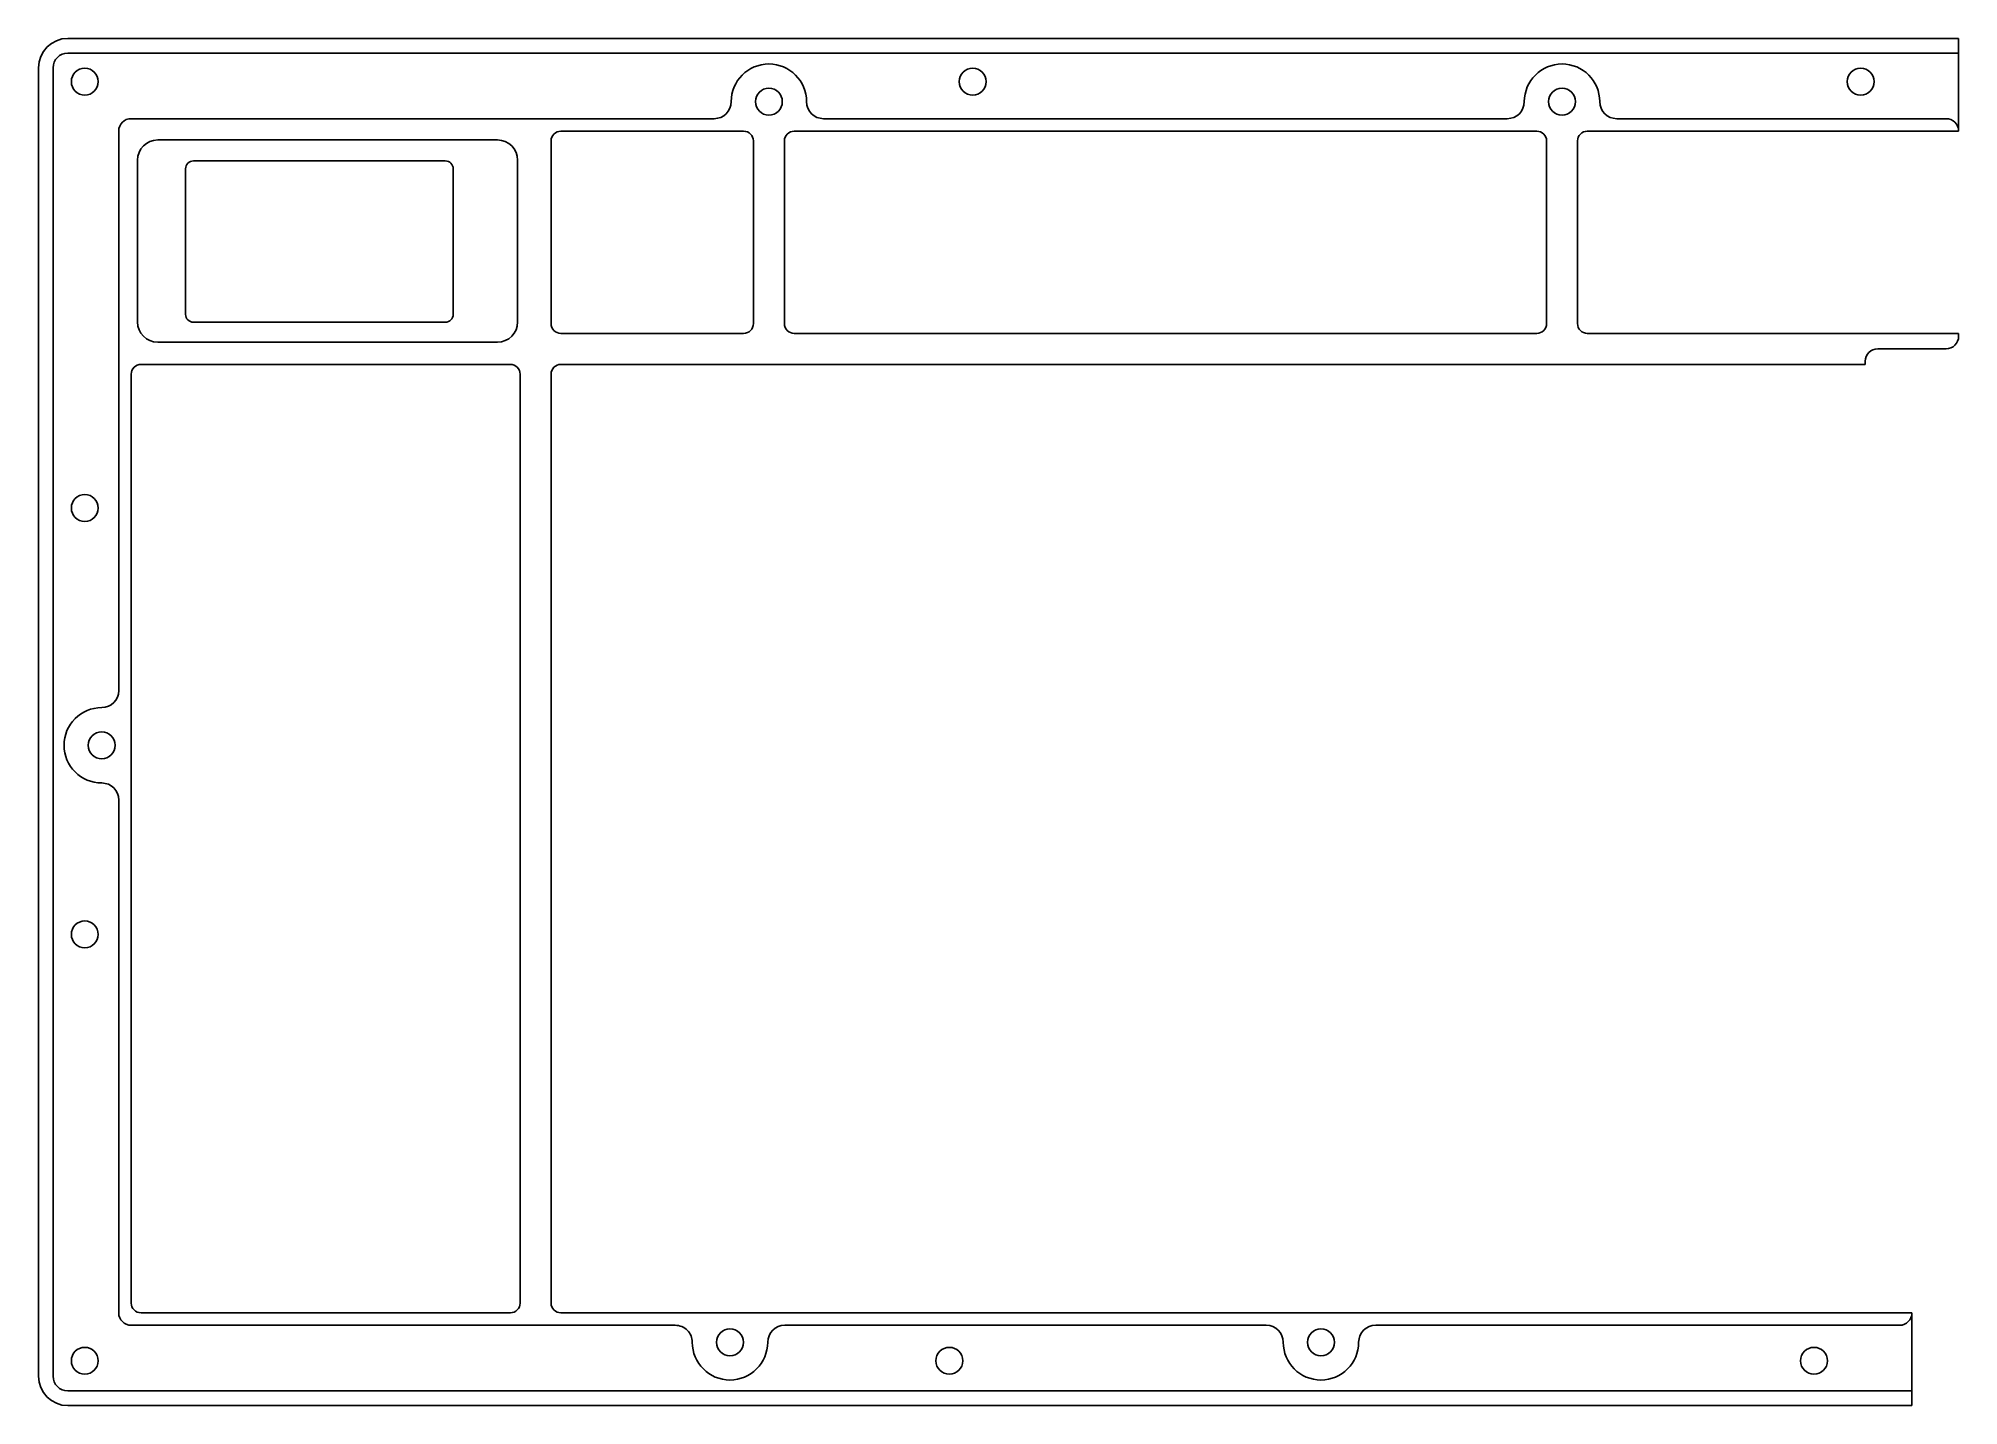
# Model space of a CAD drawing. Extents: x 52 to 248, y -171 to -31.
import ezdxf

# ---------------------------------------------------------------- set-up
doc = ezdxf.new("R2010")
doc.units = 0
doc.layers.add('Fillet018', color=7, linetype='CONTINUOUS')

msp = doc.modelspace()

# ---------------------------------------------------------------- linework, layer by layer
at = {"layer": 'Fillet018'}
for p, q in [((54.64, -31.005, 10.58), (247.65, -31.005, 10.58)), ((54.64, -31.005, 5.08), (247.65, -31.005, 5.08)), ((54.64, -31.005, 5.08), (54.64, -31.005, 10.58)), ((54.64, -31.005, 5.08), (54.64, -31.005, 10.58)), ((54.64, -31.005, 10.58), (247.65, -31.005, 10.58)), ((54.64, -31.005, 5.08), (247.65, -31.005, 5.08)), ((247.65, -31.005, 5.08), (247.65, -31.005, 10.58)), ((247.65, -31.005, 5.08), (247.65, -40.4725, 5.08)), ((247.65, -31.005, 5.08), (247.65, -40.4725, 5.08)), ((247.65, -31.005, 5.08), (247.65, -31.005, 10.58)), ((54.64, -32.505, 12.08), (247.65, -32.505, 12.08)), ((54.64, -32.505, 12.08), (247.65, -32.505, 12.08)), ((247.65, -32.505, 12.08), (247.65, -40.475, 12.08)), ((247.65, -32.505, 12.08), (247.65, -40.475, 12.08)), ((51.64, -167.61, 10.58), (51.64, -34.005, 10.58)), ((51.64, -167.61, 5.08), (51.64, -34.005, 5.08)), ((51.64, -167.61, 10.58), (51.64, -34.005, 10.58)), ((51.64, -167.61, 5.08), (51.64, -34.005, 5.08)), ((51.64, -34.005, 5.08), (51.64, -34.005, 10.58)), ((51.64, -34.005, 5.08), (51.64, -34.005, 10.58)), ((53.14, -167.61, 12.08), (53.14, -34.005, 12.08)), ((53.14, -167.61, 12.08), (53.14, -34.005, 12.08)), ((57.7492, -35.4225, 5.08), (57.7492, -35.4225, 8.88)), ((57.7492, -35.4225, 5.08), (57.7492, -35.4225, 8.88)), ((148.386, -35.4225, 5.08), (148.386, -35.4225, 8.88)), ((148.386, -35.4225, 5.08), (148.386, -35.4225, 8.88)), ((239.023, -35.4225, 5.08), (239.023, -35.4225, 8.88)), ((239.023, -35.4225, 5.08), (239.023, -35.4225, 8.88)), ((122.358, -37.465, 6.58), (122.358, -37.465, 5.08)), ((122.358, -37.465, 6.58), (122.358, -37.465, 5.08)), ((127.579, -37.465, 6.58), (127.579, -37.465, 10.38)), ((127.579, -37.465, 6.58), (127.579, -37.465, 10.38)), ((130.054, -37.465, 6.58), (130.054, -37.465, 5.08)), ((130.054, -37.465, 6.58), (130.054, -37.465, 5.08)), ((203.321, -37.465, 6.58), (203.321, -37.465, 5.08)), ((203.321, -37.465, 6.58), (203.321, -37.465, 5.08)), ((208.542, -37.465, 6.58), (208.542, -37.465, 10.38)), ((208.542, -37.465, 6.58), (208.542, -37.465, 10.38)), ((211.017, -37.465, 6.58), (211.017, -37.465, 5.08)), ((211.017, -37.465, 6.58), (211.017, -37.465, 5.08)), ((59.84, -40.4725, 6.58), (59.84, -97.602, 6.58)), ((59.84, -40.4725, 5.08), (59.84, -97.602, 5.08)), ((59.84, -40.4725, 6.58), (59.84, -97.602, 6.58)), ((59.84, -40.4725, 5.08), (59.84, -97.602, 5.08)), ((59.84, -40.4725, 6.58), (59.84, -40.4725, 5.08)), ((59.84, -40.4725, 6.58), (59.84, -40.4725, 5.08)), ((120.621, -39.2025, 6.58), (61.11, -39.2025, 6.58)), ((120.621, -39.2025, 5.08), (61.11, -39.2025, 5.08)), ((61.11, -39.2025, 6.58), (61.11, -39.2025, 5.08)), ((120.621, -39.2025, 6.58), (61.11, -39.2025, 6.58)), ((61.11, -39.2025, 6.58), (61.11, -39.2025, 5.08)), ((120.621, -39.2025, 5.08), (61.11, -39.2025, 5.08)), ((123.623, -40.475, 12.08), (104.973, -40.475, 12.08)), ((123.623, -40.475, 6.58), (104.973, -40.475, 6.58)), ((104.973, -40.475, 6.58), (104.973, -40.475, 12.08)), ((123.623, -40.475, 12.08), (104.973, -40.475, 12.08)), ((104.973, -40.475, 6.58), (104.973, -40.475, 12.08)), ((123.623, -40.475, 6.58), (104.973, -40.475, 6.58)), ((120.621, -39.2025, 6.58), (120.621, -39.2025, 5.08)), ((120.621, -39.2025, 6.58), (120.621, -39.2025, 5.08)), ((123.623, -40.475, 6.58), (123.623, -40.475, 12.08)), ((123.623, -40.475, 6.58), (123.623, -40.475, 12.08)), ((204.588, -40.475, 12.08), (128.79, -40.475, 12.08)), ((204.588, -40.475, 6.58), (128.79, -40.475, 6.58)), ((128.79, -40.475, 6.58), (128.79, -40.475, 12.08)), ((204.588, -40.475, 12.08), (128.79, -40.475, 12.08)), ((128.79, -40.475, 6.58), (128.79, -40.475, 12.08)), ((204.588, -40.475, 6.58), (128.79, -40.475, 6.58)), ((201.583, -39.2025, 6.58), (131.792, -39.2025, 6.58)), ((201.583, -39.2025, 5.08), (131.792, -39.2025, 5.08)), ((201.583, -39.2025, 6.58), (131.792, -39.2025, 6.58)), ((131.792, -39.2025, 6.58), (131.792, -39.2025, 5.08)), ((201.583, -39.2025, 5.08), (131.792, -39.2025, 5.08)), ((131.792, -39.2025, 6.58), (131.792, -39.2025, 5.08)), ((201.583, -39.2025, 6.58), (201.583, -39.2025, 5.08)), ((201.583, -39.2025, 6.58), (201.583, -39.2025, 5.08)), ((204.588, -40.475, 6.58), (204.588, -40.475, 12.08)), ((204.588, -40.475, 6.58), (204.588, -40.475, 12.08)), ((247.65, -40.475, 12.08), (209.75, -40.475, 12.08)), ((247.65, -40.475, 6.58), (209.75, -40.475, 6.58)), ((209.75, -40.475, 6.58), (209.75, -40.475, 12.08)), ((247.65, -40.475, 12.08), (209.75, -40.475, 12.08)), ((209.75, -40.475, 6.58), (209.75, -40.475, 12.08)), ((247.65, -40.475, 6.58), (209.75, -40.475, 6.58)), ((246.38, -39.2025, 6.58), (212.754, -39.2025, 6.58)), ((246.38, -39.2025, 5.08), (212.754, -39.2025, 5.08)), ((246.38, -39.2025, 6.58), (212.754, -39.2025, 6.58)), ((212.754, -39.2025, 6.58), (212.754, -39.2025, 5.08)), ((246.38, -39.2025, 5.08), (212.754, -39.2025, 5.08)), ((212.754, -39.2025, 6.58), (212.754, -39.2025, 5.08)), ((246.38, -39.2025, 6.58), (246.38, -39.2025, 5.08)), ((246.38, -39.2025, 6.58), (246.38, -39.2025, 5.08)), ((247.65, -40.475, 6.58), (247.65, -40.4725, 6.58)), ((247.65, -40.4725, 6.58), (247.65, -40.4725, 5.08)), ((247.65, -40.475, 6.58), (247.65, -40.4725, 6.58)), ((247.65, -40.4725, 6.58), (247.65, -40.4725, 5.08)), ((247.65, -40.475, 6.58), (247.65, -40.475, 12.08)), ((247.65, -40.475, 6.58), (247.65, -40.475, 12.08)), ((63.8175, -41.3767, 12.08), (98.4885, -41.3767, 12.08)), ((63.8175, -41.3767, 12.08), (63.8175, -41.3767, 10.58)), ((63.8175, -41.3767, 12.08), (98.4885, -41.3767, 12.08)), ((63.8175, -41.3767, 10.58), (98.4885, -41.3767, 10.58)), ((63.8175, -41.3767, 12.08), (63.8175, -41.3767, 10.58)), ((63.8175, -41.3767, 6.58), (98.4885, -41.3767, 6.58)), ((63.8175, -41.3767, 10.58), (98.4885, -41.3767, 10.58)), ((63.8175, -41.3767, 6.58), (63.8175, -41.3767, 8.08)), ((63.8175, -41.3767, 6.58), (98.4885, -41.3767, 6.58)), ((63.8175, -41.3767, 8.08), (98.4885, -41.3767, 8.08)), ((63.8175, -41.3767, 6.58), (63.8175, -41.3767, 8.08)), ((63.8175, -41.3767, 8.08), (98.4885, -41.3767, 8.08)), ((98.4885, -41.3767, 12.08), (98.4885, -41.3767, 10.58)), ((98.4885, -41.3767, 12.08), (98.4885, -41.3767, 10.58)), ((98.4885, -41.3767, 6.58), (98.4885, -41.3767, 8.08)), ((98.4885, -41.3767, 6.58), (98.4885, -41.3767, 8.08)), ((103.973, -41.475, 12.08), (103.973, -60.125, 12.08)), ((103.973, -41.475, 6.58), (103.973, -41.475, 12.08)), ((103.973, -41.475, 6.58), (103.973, -60.125, 6.58)), ((103.973, -41.475, 6.58), (103.973, -41.475, 12.08)), ((103.973, -41.475, 12.08), (103.973, -60.125, 12.08)), ((103.973, -41.475, 6.58), (103.973, -60.125, 6.58)), ((124.623, -41.475, 12.08), (124.623, -60.125, 12.08)), ((124.623, -41.475, 6.58), (124.623, -41.475, 12.08)), ((124.623, -41.475, 6.58), (124.623, -60.125, 6.58)), ((124.623, -41.475, 6.58), (124.623, -41.475, 12.08)), ((124.623, -41.475, 12.08), (124.623, -60.125, 12.08)), ((124.623, -41.475, 6.58), (124.623, -60.125, 6.58)), ((127.79, -60.125, 12.08), (127.79, -41.475, 12.08)), ((127.79, -41.475, 6.58), (127.79, -41.475, 12.08)), ((127.79, -60.125, 6.58), (127.79, -41.475, 6.58)), ((127.79, -41.475, 6.58), (127.79, -41.475, 12.08)), ((127.79, -60.125, 12.08), (127.79, -41.475, 12.08)), ((127.79, -60.125, 6.58), (127.79, -41.475, 6.58)), ((205.588, -41.475, 12.08), (205.588, -60.125, 12.08)), ((205.588, -41.475, 6.58), (205.588, -41.475, 12.08)), ((205.588, -41.475, 6.58), (205.588, -60.125, 6.58)), ((205.588, -41.475, 6.58), (205.588, -41.475, 12.08)), ((205.588, -41.475, 12.08), (205.588, -60.125, 12.08)), ((205.588, -41.475, 6.58), (205.588, -60.125, 6.58)), ((208.75, -60.125, 12.08), (208.75, -41.475, 12.08)), ((208.75, -41.475, 6.58), (208.75, -41.475, 12.08)), ((208.75, -60.125, 6.58), (208.75, -41.475, 6.58)), ((208.75, -41.475, 6.58), (208.75, -41.475, 12.08)), ((208.75, -60.125, 12.08), (208.75, -41.475, 12.08)), ((208.75, -60.125, 6.58), (208.75, -41.475, 6.58)), ((61.7475, -59.9567, 12.08), (61.7475, -43.4467, 12.08)), ((61.7475, -43.4467, 12.08), (61.7475, -43.4467, 10.58)), ((61.7475, -59.9567, 12.08), (61.7475, -43.4467, 12.08)), ((61.7475, -59.9567, 10.58), (61.7475, -43.4467, 10.58)), ((61.7475, -43.4467, 12.08), (61.7475, -43.4467, 10.58)), ((61.7475, -59.9567, 6.58), (61.7475, -43.4467, 6.58)), ((61.7475, -59.9567, 10.58), (61.7475, -43.4467, 10.58)), ((61.7475, -43.4467, 6.58), (61.7475, -43.4467, 8.08)), ((61.7475, -59.9567, 6.58), (61.7475, -43.4467, 6.58)), ((61.7475, -43.4467, 6.58), (61.7475, -43.4467, 8.08)), ((61.7475, -59.9567, 8.08), (61.7475, -43.4467, 8.08)), ((61.7475, -59.9567, 8.08), (61.7475, -43.4467, 8.08)), ((66.6679, -59.1825, 10.58), (66.6679, -44.3225, 10.58)), ((66.6679, -59.1825, 8.08), (66.6679, -44.3225, 8.08)), ((66.6679, -44.3225, 8.08), (66.6679, -44.3225, 10.58)), ((66.6679, -59.1825, 10.58), (66.6679, -44.3225, 10.58)), ((66.6679, -44.3225, 8.08), (66.6679, -44.3225, 10.58)), ((66.6679, -59.1825, 8.08), (66.6679, -44.3225, 8.08)), ((67.4679, -43.5225, 10.58), (93.1779, -43.5225, 10.58)), ((67.4679, -43.5225, 8.08), (93.1779, -43.5225, 8.08)), ((67.4679, -43.5225, 10.58), (93.1779, -43.5225, 10.58)), ((67.4679, -43.5225, 8.08), (67.4679, -43.5225, 10.58)), ((67.4679, -43.5225, 8.08), (67.4679, -43.5225, 10.58)), ((67.4679, -43.5225, 8.08), (93.1779, -43.5225, 8.08)), ((93.1779, -43.5225, 8.08), (93.1779, -43.5225, 10.58)), ((93.1779, -43.5225, 8.08), (93.1779, -43.5225, 10.58)), ((93.9779, -44.3225, 10.58), (93.9779, -59.1825, 10.58)), ((93.9779, -44.3225, 8.08), (93.9779, -44.3225, 10.58)), ((93.9779, -44.3225, 8.08), (93.9779, -59.1825, 8.08)), ((93.9779, -44.3225, 10.58), (93.9779, -59.1825, 10.58)), ((93.9779, -44.3225, 8.08), (93.9779, -44.3225, 10.58)), ((93.9779, -44.3225, 8.08), (93.9779, -59.1825, 8.08)), ((100.558, -43.4467, 12.08), (100.558, -59.9567, 12.08)), ((100.558, -43.4467, 12.08), (100.558, -43.4467, 10.58)), ((100.558, -43.4467, 12.08), (100.558, -43.4467, 10.58)), ((100.558, -43.4467, 12.08), (100.558, -59.9567, 12.08)), ((100.558, -43.4467, 10.58), (100.558, -59.9567, 10.58)), ((100.558, -43.4467, 6.58), (100.558, -59.9567, 6.58)), ((100.558, -43.4467, 10.58), (100.558, -59.9567, 10.58)), ((100.558, -43.4467, 6.58), (100.558, -43.4467, 8.08)), ((100.558, -43.4467, 6.58), (100.558, -59.9567, 6.58)), ((100.558, -43.4467, 8.08), (100.558, -59.9567, 8.08)), ((100.558, -43.4467, 6.58), (100.558, -43.4467, 8.08)), ((100.558, -43.4467, 8.08), (100.558, -59.9567, 8.08)), ((61.7475, -59.9567, 12.08), (61.7475, -59.9567, 10.58)), ((61.7475, -59.9567, 12.08), (61.7475, -59.9567, 10.58)), ((61.7475, -59.9567, 6.58), (61.7475, -59.9567, 8.08)), ((61.7475, -59.9567, 6.58), (61.7475, -59.9567, 8.08)), ((66.6679, -59.1825, 8.08), (66.6679, -59.1825, 10.58)), ((66.6679, -59.1825, 8.08), (66.6679, -59.1825, 10.58)), ((93.1779, -59.9825, 10.58), (67.4679, -59.9825, 10.58)), ((93.1779, -59.9825, 8.08), (67.4679, -59.9825, 8.08)), ((67.4679, -59.9825, 8.08), (67.4679, -59.9825, 10.58)), ((93.1779, -59.9825, 10.58), (67.4679, -59.9825, 10.58)), ((67.4679, -59.9825, 8.08), (67.4679, -59.9825, 10.58)), ((93.1779, -59.9825, 8.08), (67.4679, -59.9825, 8.08)), ((93.1779, -59.9825, 8.08), (93.1779, -59.9825, 10.58)), ((93.1779, -59.9825, 8.08), (93.1779, -59.9825, 10.58)), ((93.9779, -59.1825, 8.08), (93.9779, -59.1825, 10.58)), ((93.9779, -59.1825, 8.08), (93.9779, -59.1825, 10.58)), ((100.558, -59.9567, 12.08), (100.558, -59.9567, 10.58)), ((100.558, -59.9567, 12.08), (100.558, -59.9567, 10.58)), ((100.558, -59.9567, 6.58), (100.558, -59.9567, 8.08)), ((100.558, -59.9567, 6.58), (100.558, -59.9567, 8.08)), ((103.973, -60.125, 6.58), (103.973, -60.125, 12.08)), ((103.973, -60.125, 6.58), (103.973, -60.125, 12.08)), ((124.623, -60.125, 6.58), (124.623, -60.125, 12.08)), ((124.623, -60.125, 6.58), (124.623, -60.125, 12.08)), ((127.79, -60.125, 6.58), (127.79, -60.125, 12.08)), ((127.79, -60.125, 6.58), (127.79, -60.125, 12.08)), ((205.588, -60.125, 6.58), (205.588, -60.125, 12.08)), ((205.588, -60.125, 6.58), (205.588, -60.125, 12.08)), ((208.75, -60.125, 6.58), (208.75, -60.125, 12.08)), ((208.75, -60.125, 6.58), (208.75, -60.125, 12.08)), ((98.4885, -62.0267, 12.08), (63.8175, -62.0267, 12.08)), ((63.8175, -62.0267, 12.08), (63.8175, -62.0267, 10.58)), ((98.4885, -62.0267, 12.08), (63.8175, -62.0267, 12.08)), ((98.4885, -62.0267, 10.58), (63.8175, -62.0267, 10.58)), ((63.8175, -62.0267, 12.08), (63.8175, -62.0267, 10.58)), ((98.4885, -62.0267, 6.58), (63.8175, -62.0267, 6.58)), ((98.4885, -62.0267, 10.58), (63.8175, -62.0267, 10.58)), ((63.8175, -62.0267, 6.58), (63.8175, -62.0267, 8.08)), ((98.4885, -62.0267, 6.58), (63.8175, -62.0267, 6.58)), ((63.8175, -62.0267, 6.58), (63.8175, -62.0267, 8.08)), ((98.4885, -62.0267, 8.08), (63.8175, -62.0267, 8.08)), ((98.4885, -62.0267, 8.08), (63.8175, -62.0267, 8.08)), ((98.4885, -62.0267, 12.08), (98.4885, -62.0267, 10.58)), ((98.4885, -62.0267, 12.08), (98.4885, -62.0267, 10.58)), ((98.4885, -62.0267, 6.58), (98.4885, -62.0267, 8.08)), ((98.4885, -62.0267, 6.58), (98.4885, -62.0267, 8.08)), ((123.623, -61.125, 12.08), (104.973, -61.125, 12.08)), ((104.973, -61.125, 6.58), (104.973, -61.125, 12.08)), ((123.623, -61.125, 6.58), (104.973, -61.125, 6.58)), ((104.973, -61.125, 6.58), (104.973, -61.125, 12.08)), ((123.623, -61.125, 12.08), (104.973, -61.125, 12.08)), ((123.623, -61.125, 6.58), (104.973, -61.125, 6.58)), ((123.623, -61.125, 6.58), (123.623, -61.125, 12.08)), ((123.623, -61.125, 6.58), (123.623, -61.125, 12.08)), ((204.588, -61.125, 12.08), (128.79, -61.125, 12.08)), ((128.79, -61.125, 6.58), (128.79, -61.125, 12.08)), ((204.588, -61.125, 6.58), (128.79, -61.125, 6.58)), ((128.79, -61.125, 6.58), (128.79, -61.125, 12.08)), ((204.588, -61.125, 12.08), (128.79, -61.125, 12.08)), ((204.588, -61.125, 6.58), (128.79, -61.125, 6.58)), ((204.588, -61.125, 6.58), (204.588, -61.125, 12.08)), ((204.588, -61.125, 6.58), (204.588, -61.125, 12.08)), ((247.65, -61.125, 12.08), (209.75, -61.125, 12.08)), ((247.65, -61.125, 6.58), (209.75, -61.125, 6.58)), ((209.75, -61.125, 6.58), (209.75, -61.125, 12.08)), ((247.65, -61.125, 12.08), (209.75, -61.125, 12.08)), ((209.75, -61.125, 6.58), (209.75, -61.125, 12.08)), ((247.65, -61.125, 6.58), (209.75, -61.125, 6.58)), ((239.395, -62.7, 12.08), (246.38, -62.7, 12.08)), ((239.395, -62.7, 6.58), (239.395, -62.7, 12.08)), ((239.395, -62.7, 6.58), (246.38, -62.7, 6.58)), ((239.395, -62.7, 12.08), (246.38, -62.7, 12.08)), ((239.395, -62.7, 6.58), (239.395, -62.7, 12.08)), ((239.395, -62.7, 6.58), (246.38, -62.7, 6.58)), ((246.38, -62.7, 6.58), (246.38, -62.7, 12.08)), ((246.38, -62.7, 6.58), (246.38, -62.7, 12.08)), ((247.65, -61.43, 12.08), (247.65, -61.125, 12.08)), ((247.65, -61.43, 6.58), (247.65, -61.125, 6.58)), ((247.65, -61.125, 6.58), (247.65, -61.125, 12.08)), ((247.65, -61.43, 12.08), (247.65, -61.125, 12.08)), ((247.65, -61.125, 6.58), (247.65, -61.125, 12.08)), ((247.65, -61.43, 6.58), (247.65, -61.125, 6.58)), ((247.65, -61.43, 6.58), (247.65, -61.43, 12.08)), ((247.65, -61.43, 6.58), (247.65, -61.43, 12.08)), ((99.8146, -64.2896, 12.08), (62.1146, -64.2896, 12.08)), ((62.1146, -64.2896, 6.58), (62.1146, -64.2896, 12.08)), ((99.8146, -64.2896, 6.58), (62.1146, -64.2896, 6.58)), ((62.1146, -64.2896, 6.58), (62.1146, -64.2896, 12.08)), ((99.8146, -64.2896, 12.08), (62.1146, -64.2896, 12.08)), ((99.8146, -64.2896, 6.58), (62.1146, -64.2896, 6.58)), ((99.8146, -64.2896, 6.58), (99.8146, -64.2896, 12.08)), ((99.8146, -64.2896, 6.58), (99.8146, -64.2896, 12.08)), ((104.973, -64.2896, 12.08), (238.125, -64.2896, 12.08)), ((104.973, -64.2896, 6.58), (104.973, -64.2896, 12.08)), ((104.973, -64.2896, 6.58), (238.125, -64.2896, 6.58)), ((104.973, -64.2896, 6.58), (104.973, -64.2896, 12.08)), ((104.973, -64.2896, 12.08), (238.125, -64.2896, 12.08)), ((104.973, -64.2896, 6.58), (238.125, -64.2896, 6.58)), ((238.125, -64.2896, 12.08), (238.125, -63.97, 12.08)), ((238.125, -64.2896, 6.58), (238.125, -63.97, 6.58)), ((238.125, -63.97, 6.58), (238.125, -63.97, 12.08)), ((238.125, -64.2896, 12.08), (238.125, -63.97, 12.08)), ((238.125, -63.97, 6.58), (238.125, -63.97, 12.08)), ((238.125, -64.2896, 6.58), (238.125, -63.97, 6.58)), ((238.125, -64.2896, 6.58), (238.125, -64.2896, 12.08)), ((238.125, -64.2896, 6.58), (238.125, -64.2896, 12.08)), ((61.1146, -65.2896, 12.08), (61.1146, -160.137, 12.08)), ((61.1146, -65.2896, 6.58), (61.1146, -160.137, 6.58)), ((61.1146, -65.2896, 6.58), (61.1146, -65.2896, 12.08)), ((61.1146, -65.2896, 12.08), (61.1146, -160.137, 12.08)), ((61.1146, -65.2896, 6.58), (61.1146, -65.2896, 12.08)), ((61.1146, -65.2896, 6.58), (61.1146, -160.137, 6.58)), ((100.815, -160.137, 12.08), (100.815, -65.2896, 12.08)), ((100.815, -65.2896, 6.58), (100.815, -65.2896, 12.08)), ((100.815, -160.137, 6.58), (100.815, -65.2896, 6.58)), ((100.815, -65.2896, 6.58), (100.815, -65.2896, 12.08)), ((100.815, -160.137, 12.08), (100.815, -65.2896, 12.08)), ((100.815, -160.137, 6.58), (100.815, -65.2896, 6.58)), ((103.973, -65.2896, 12.08), (103.973, -160.137, 12.08)), ((103.973, -65.2896, 6.58), (103.973, -160.137, 6.58)), ((103.973, -65.2896, 6.58), (103.973, -65.2896, 12.08)), ((103.973, -65.2896, 12.08), (103.973, -160.137, 12.08)), ((103.973, -65.2896, 6.58), (103.973, -65.2896, 12.08)), ((103.973, -65.2896, 6.58), (103.973, -160.137, 6.58)), ((57.7492, -78.9592, 5.08), (57.7492, -78.9592, 8.88)), ((57.7492, -78.9592, 5.08), (57.7492, -78.9592, 8.88)), ((59.84, -97.602, 6.58), (59.84, -97.602, 5.08)), ((59.84, -97.602, 6.58), (59.84, -97.602, 5.08)), ((58.1025, -99.3395, 6.58), (58.1025, -99.3395, 5.08)), ((58.1025, -99.3395, 6.58), (58.1025, -99.3395, 5.08)), ((59.4755, -103.188, 6.58), (59.4755, -103.188, 10.38)), ((59.4755, -103.188, 6.58), (59.4755, -103.188, 10.38)), ((58.1025, -107.036, 6.58), (58.1025, -107.036, 5.08)), ((58.1025, -107.036, 6.58), (58.1025, -107.036, 5.08)), ((59.84, -108.773, 6.58), (59.84, -161.137, 6.58)), ((59.84, -108.773, 5.08), (59.84, -161.137, 5.08)), ((59.84, -108.773, 6.58), (59.84, -161.137, 6.58)), ((59.84, -108.773, 5.08), (59.84, -161.137, 5.08)), ((59.84, -108.773, 6.58), (59.84, -108.773, 5.08)), ((59.84, -108.773, 6.58), (59.84, -108.773, 5.08)), ((57.7492, -122.496, 5.08), (57.7492, -122.496, 8.88)), ((57.7492, -122.496, 5.08), (57.7492, -122.496, 8.88)), ((61.1146, -160.137, 6.58), (61.1146, -160.137, 12.08)), ((61.1146, -160.137, 6.58), (61.1146, -160.137, 12.08)), ((100.815, -160.137, 6.58), (100.815, -160.137, 12.08)), ((100.815, -160.137, 6.58), (100.815, -160.137, 12.08)), ((103.973, -160.137, 6.58), (103.973, -160.137, 12.08)), ((103.973, -160.137, 6.58), (103.973, -160.137, 12.08)), ((59.84, -161.137, 6.58), (59.84, -161.137, 5.08)), ((59.84, -161.137, 6.58), (59.84, -161.137, 5.08)), ((61.11, -162.407, 6.58), (116.65, -162.407, 6.58)), ((61.11, -162.407, 5.08), (116.65, -162.407, 5.08)), ((61.11, -162.407, 6.58), (116.65, -162.407, 6.58)), ((61.11, -162.407, 5.08), (116.65, -162.407, 5.08)), ((61.11, -162.407, 6.58), (61.11, -162.407, 5.08)), ((61.11, -162.407, 6.58), (61.11, -162.407, 5.08)), ((62.1146, -161.137, 12.08), (99.8146, -161.137, 12.08)), ((62.1146, -161.137, 6.58), (62.1146, -161.137, 12.08)), ((62.1146, -161.137, 6.58), (99.8146, -161.137, 6.58)), ((62.1146, -161.137, 6.58), (62.1146, -161.137, 12.08)), ((62.1146, -161.137, 12.08), (99.8146, -161.137, 12.08)), ((62.1146, -161.137, 6.58), (99.8146, -161.137, 6.58)), ((99.8146, -161.137, 6.58), (99.8146, -161.137, 12.08)), ((99.8146, -161.137, 6.58), (99.8146, -161.137, 12.08)), ((104.973, -161.137, 12.08), (242.888, -161.137, 12.08)), ((104.973, -161.137, 6.58), (242.888, -161.137, 6.58)), ((104.973, -161.137, 6.58), (104.973, -161.137, 12.08)), ((104.973, -161.137, 12.08), (242.888, -161.137, 12.08)), ((104.973, -161.137, 6.58), (104.973, -161.137, 12.08)), ((104.973, -161.137, 6.58), (242.888, -161.137, 6.58)), ((116.65, -162.407, 6.58), (116.65, -162.407, 5.08)), ((116.65, -162.407, 6.58), (116.65, -162.407, 5.08)), ((127.821, -162.41, 6.58), (176.976, -162.41, 6.58)), ((127.821, -162.41, 5.08), (176.976, -162.41, 5.08)), ((127.821, -162.41, 6.58), (176.976, -162.41, 6.58)), ((127.821, -162.41, 5.08), (176.976, -162.41, 5.08)), ((127.821, -162.41, 6.58), (127.821, -162.41, 5.08)), ((127.821, -162.41, 6.58), (127.821, -162.41, 5.08)), ((176.976, -162.41, 6.58), (176.976, -162.41, 5.08)), ((176.976, -162.41, 6.58), (176.976, -162.41, 5.08)), ((188.147, -162.41, 6.58), (241.617, -162.41, 6.58)), ((188.147, -162.41, 5.08), (241.617, -162.41, 5.08)), ((188.147, -162.41, 6.58), (241.617, -162.41, 6.58)), ((188.147, -162.41, 5.08), (241.617, -162.41, 5.08)), ((188.147, -162.41, 6.58), (188.147, -162.41, 5.08)), ((188.147, -162.41, 6.58), (188.147, -162.41, 5.08)), ((241.617, -162.41, 6.58), (241.617, -162.41, 5.08)), ((241.617, -162.41, 6.58), (241.617, -162.41, 5.08)), ((242.888, -161.137, 12.08), (242.888, -169.11, 12.08)), ((242.888, -161.137, 6.58), (242.888, -161.137, 12.08)), ((242.888, -161.137, 12.08), (242.888, -169.11, 12.08)), ((242.888, -161.137, 6.58), (242.888, -161.137, 12.08)), ((242.888, -161.14, 6.58), (242.888, -161.137, 6.58)), ((242.888, -161.14, 6.58), (242.888, -161.137, 6.58)), ((242.888, -161.14, 5.08), (242.888, -170.61, 5.08)), ((242.888, -161.14, 6.58), (242.888, -161.14, 5.08)), ((242.888, -161.14, 5.08), (242.888, -170.61, 5.08)), ((242.888, -161.14, 6.58), (242.888, -161.14, 5.08)), ((118.388, -164.148, 6.58), (118.388, -164.148, 5.08)), ((118.388, -164.148, 6.58), (118.388, -164.148, 5.08)), ((123.609, -164.148, 6.58), (123.609, -164.148, 10.38)), ((123.609, -164.148, 6.58), (123.609, -164.148, 10.38)), ((126.084, -164.148, 6.58), (126.084, -164.148, 5.08)), ((126.084, -164.148, 6.58), (126.084, -164.148, 5.08)), ((178.714, -164.148, 6.58), (178.714, -164.148, 5.08)), ((178.714, -164.148, 6.58), (178.714, -164.148, 5.08)), ((183.935, -164.148, 6.58), (183.935, -164.148, 10.38)), ((183.935, -164.148, 6.58), (183.935, -164.148, 10.38)), ((186.41, -164.148, 6.58), (186.41, -164.148, 5.08)), ((186.41, -164.148, 6.58), (186.41, -164.148, 5.08)), ((57.7492, -166.033, 5.08), (57.7492, -166.033, 8.88)), ((57.7492, -166.033, 5.08), (57.7492, -166.033, 8.88)), ((146.005, -166.033, 5.08), (146.005, -166.033, 8.88)), ((146.005, -166.033, 5.08), (146.005, -166.033, 8.88)), ((234.26, -166.033, 5.08), (234.26, -166.033, 8.88)), ((234.26, -166.033, 5.08), (234.26, -166.033, 8.88)), ((51.64, -167.61, 5.08), (51.64, -167.61, 10.58)), ((51.64, -167.61, 5.08), (51.64, -167.61, 10.58)), ((242.888, -169.11, 12.08), (54.64, -169.11, 12.08)), ((242.888, -169.11, 12.08), (54.64, -169.11, 12.08)), ((242.888, -170.61, 10.58), (54.64, -170.61, 10.58)), ((54.64, -170.61, 5.08), (54.64, -170.61, 10.58)), ((242.888, -170.61, 10.58), (54.64, -170.61, 10.58)), ((242.888, -170.61, 5.08), (54.64, -170.61, 5.08)), ((242.888, -170.61, 5.08), (54.64, -170.61, 5.08)), ((54.64, -170.61, 5.08), (54.64, -170.61, 10.58)), ((242.888, -170.61, 5.08), (242.888, -170.61, 10.58)), ((242.888, -170.61, 5.08), (242.888, -170.61, 10.58))]:
    msp.add_line(p, q, dxfattribs=at)
for centre in [(56.3762, -35.4225), (56.3762, -35.4225), (56.3762, -35.4225), (56.3762, -35.4225), (147.013, -35.4225), (147.013, -35.4225), (147.013, -35.4225), (147.013, -35.4225), (237.65, -35.4225), (237.65, -35.4225), (237.65, -35.4225), (237.65, -35.4225), (126.206, -37.465), (126.206, -37.465), (126.206, -37.465), (126.206, -37.465), (207.169, -37.465), (207.169, -37.465), (207.169, -37.465), (207.169, -37.465), (56.3762, -78.9592), (56.3762, -78.9592), (56.3762, -78.9592), (56.3762, -78.9592), (58.1025, -103.188), (58.1025, -103.188), (58.1025, -103.188), (58.1025, -103.188), (56.3762, -122.496), (56.3762, -122.496), (56.3762, -122.496), (56.3762, -122.496), (122.236, -164.148), (122.236, -164.148), (122.236, -164.148), (122.236, -164.148), (182.562, -164.148), (182.562, -164.148), (182.562, -164.148), (182.562, -164.148), (56.3762, -166.033), (56.3762, -166.033), (56.3762, -166.033), (56.3762, -166.033), (144.632, -166.033), (144.632, -166.033), (144.632, -166.033), (144.632, -166.033), (232.887, -166.033), (232.887, -166.033), (232.887, -166.033), (232.887, -166.033)]:
    msp.add_circle(centre, 1.373, dxfattribs=at)
for centre, radius, start, end in [((54.64, -34.005, 10.58), 3, 90, 180), ((54.64, -34.005, 5.08), 3, 90, 180), ((54.64, -34.005, 10.58), 3, 90, 180), ((54.64, -34.005, 5.08), 3, 90, 180), ((54.64, -34.005, 12.08), 1.5, 90, 180), ((54.64, -34.005, 12.08), 1.5, 90, 180), ((54.64, -32.505, 10.58), 0, 90, 0), ((54.64, -32.505, 10.58), 0, 90, 0), ((247.65, -32.505, 10.58), 0, 90, 0), ((247.65, -32.505, 10.58), 0, 90, 0), ((53.14, -34.005, 10.58), 0, 180, 0), ((53.14, -34.005, 10.58), 0, 180, 0), ((126.206, -37.465, 6.58), 3.848, 0, 180), ((126.206, -37.465, 5.08), 3.848, 0, 180), ((126.206, -37.465, 6.58), 3.848, 0, 180), ((126.206, -37.465, 5.08), 3.848, 0, 180), ((207.169, -37.465, 6.58), 3.848, 0, 180), ((207.169, -37.465, 5.08), 3.848, 0, 180), ((207.169, -37.465, 6.58), 3.848, 0, 180), ((207.169, -37.465, 5.08), 3.848, 0, 180), ((120.621, -37.465, 6.58), 1.7375, -90, 0), ((120.621, -37.465, 5.08), 1.7375, -90, 0), ((120.621, -37.465, 6.58), 1.7375, -90, 0), ((120.621, -37.465, 5.08), 1.7375, -90, 0), ((131.792, -37.465, 6.58), 1.7375, 180, -90), ((131.792, -37.465, 5.08), 1.7375, 180, -90), ((131.792, -37.465, 6.58), 1.7375, 180, -90), ((131.792, -37.465, 5.08), 1.7375, 180, -90), ((201.583, -37.465, 6.58), 1.7375, -90, 0), ((201.583, -37.465, 5.08), 1.7375, -90, 0), ((201.583, -37.465, 6.58), 1.7375, -90, 0), ((201.583, -37.465, 5.08), 1.7375, -90, 0), ((212.754, -37.465, 6.58), 1.7375, -180, -90), ((212.754, -37.465, 5.08), 1.7375, -180, -90), ((212.754, -37.465, 6.58), 1.7375, -180, -90), ((212.754, -37.465, 5.08), 1.7375, -180, -90), ((61.11, -40.4725, 6.58), 1.27, 90, 180), ((61.11, -40.4725, 5.08), 1.27, 90, 180), ((61.11, -40.4725, 6.58), 1.27, 90, 180), ((61.11, -40.4725, 5.08), 1.27, 90, 180), ((104.973, -41.475, 12.08), 1, 90, 180), ((104.973, -41.475, 6.58), 1, 90, 180), ((104.973, -41.475, 12.08), 1, 90, 180), ((104.973, -41.475, 6.58), 1, 90, 180), ((123.623, -41.475, 12.08), 1, 0, 90), ((123.623, -41.475, 6.58), 1, 0, 90), ((123.623, -41.475, 12.08), 1, 0, 90), ((123.623, -41.475, 6.58), 1, 0, 90), ((128.79, -41.475, 12.08), 1, 90, 180), ((128.79, -41.475, 6.58), 1, 90, 180), ((128.79, -41.475, 12.08), 1, 90, 180), ((128.79, -41.475, 6.58), 1, 90, 180), ((204.588, -41.475, 12.08), 1, 0, 90), ((204.588, -41.475, 6.58), 1, 0, 90), ((204.588, -41.475, 12.08), 1, 0, 90), ((204.588, -41.475, 6.58), 1, 0, 90), ((209.75, -41.475, 12.08), 1, 90, 180), ((209.75, -41.475, 6.58), 1, 90, 180), ((209.75, -41.475, 12.08), 1, 90, 180), ((209.75, -41.475, 6.58), 1, 90, 180), ((246.38, -40.4725, 6.58), 1.27, 0, 90), ((246.38, -40.4725, 5.08), 1.27, 0, 90), ((246.38, -40.4725, 6.58), 1.27, 0, 90), ((246.38, -40.4725, 5.08), 1.27, 0, 90), ((63.8175, -43.4467, 12.08), 2.07, 90, 180), ((63.8175, -43.4467, 12.08), 2.07, 90, 180), ((63.8175, -43.4467, 10.58), 2.07, 90, 180), ((63.8175, -43.4467, 6.58), 2.07, 90, 180), ((63.8175, -43.4467, 10.58), 2.07, 90, 180), ((63.8175, -43.4467, 6.58), 2.07, 90, 180), ((63.8175, -43.4467, 8.08), 2.07, 90, 180), ((63.8175, -43.4467, 8.08), 2.07, 90, 180), ((98.4885, -43.4467, 12.08), 2.07, 0, 90), ((98.4885, -43.4467, 12.08), 2.07, 0, 90), ((98.4885, -43.4467, 10.58), 2.07, 0, 90), ((98.4885, -43.4467, 6.58), 2.07, 0, 90), ((98.4885, -43.4467, 10.58), 2.07, 0, 90), ((98.4885, -43.4467, 6.58), 2.07, 0, 90), ((98.4885, -43.4467, 8.08), 2.07, 0, 90), ((98.4885, -43.4467, 8.08), 2.07, 0, 90), ((67.4679, -44.3225, 10.58), 0.8, 90, 180), ((67.4679, -44.3225, 8.08), 0.8, 90, 180), ((67.4679, -44.3225, 10.58), 0.8, 90, 180), ((67.4679, -44.3225, 8.08), 0.8, 90, 180), ((93.1779, -44.3225, 10.58), 0.8, 0, 90), ((93.1779, -44.3225, 8.08), 0.8, 0, 90), ((93.1779, -44.3225, 10.58), 0.8, 0, 90), ((93.1779, -44.3225, 8.08), 0.8, 0, 90), ((63.8175, -59.9567, 12.08), 2.07, 180, -90), ((63.8175, -59.9567, 12.08), 2.07, 180, -90), ((63.8175, -59.9567, 10.58), 2.07, 180, -90), ((63.8175, -59.9567, 6.58), 2.07, 180, -90), ((63.8175, -59.9567, 10.58), 2.07, 180, -90), ((63.8175, -59.9567, 6.58), 2.07, 180, -90), ((63.8175, -59.9567, 8.08), 2.07, 180, -90), ((63.8175, -59.9567, 8.08), 2.07, 180, -90), ((67.4679, -59.1825, 10.58), 0.8, 180, -90), ((67.4679, -59.1825, 8.08), 0.8, 180, -90), ((67.4679, -59.1825, 10.58), 0.8, 180, -90), ((67.4679, -59.1825, 8.08), 0.8, 180, -90), ((93.1779, -59.1825, 10.58), 0.8, -90, 0), ((93.1779, -59.1825, 8.08), 0.8, -90, 0), ((93.1779, -59.1825, 10.58), 0.8, -90, 0), ((93.1779, -59.1825, 8.08), 0.8, -90, 0), ((98.4885, -59.9567, 12.08), 2.07, -90, 0), ((98.4885, -59.9567, 12.08), 2.07, -90, 0), ((98.4885, -59.9567, 10.58), 2.07, -90, 0), ((98.4885, -59.9567, 6.58), 2.07, -90, 0), ((98.4885, -59.9567, 10.58), 2.07, -90, 0), ((98.4885, -59.9567, 6.58), 2.07, -90, 0), ((98.4885, -59.9567, 8.08), 2.07, -90, 0), ((98.4885, -59.9567, 8.08), 2.07, -90, 0), ((104.973, -60.125, 12.08), 1, 180, -90), ((104.973, -60.125, 6.58), 1, 180, -90), ((104.973, -60.125, 12.08), 1, 180, -90), ((104.973, -60.125, 6.58), 1, 180, -90), ((123.623, -60.125, 12.08), 1, -90, 0), ((123.623, -60.125, 6.58), 1, -90, 0), ((123.623, -60.125, 12.08), 1, -90, 0), ((123.623, -60.125, 6.58), 1, -90, 0), ((128.79, -60.125, 12.08), 1, 180, -90), ((128.79, -60.125, 6.58), 1, 180, -90), ((128.79, -60.125, 12.08), 1, 180, -90), ((128.79, -60.125, 6.58), 1, 180, -90), ((204.588, -60.125, 12.08), 1, -90, 0), ((204.588, -60.125, 6.58), 1, -90, 0), ((204.588, -60.125, 12.08), 1, -90, 0), ((204.588, -60.125, 6.58), 1, -90, 0), ((209.75, -60.125, 12.08), 1, 180, -90), ((209.75, -60.125, 6.58), 1, 180, -90), ((209.75, -60.125, 12.08), 1, 180, -90), ((209.75, -60.125, 6.58), 1, 180, -90), ((239.395, -63.97, 12.08), 1.27, 90, -180), ((239.395, -63.97, 6.58), 1.27, 90, -180), ((239.395, -63.97, 12.08), 1.27, 90, -180), ((239.395, -63.97, 6.58), 1.27, 90, -180), ((246.38, -61.43, 12.08), 1.27, -90, 0), ((246.38, -61.43, 6.58), 1.27, -90, 0), ((246.38, -61.43, 12.08), 1.27, -90, 0), ((246.38, -61.43, 6.58), 1.27, -90, 0), ((62.1146, -65.2896, 12.08), 1, 90, 180), ((62.1146, -65.2896, 6.58), 1, 90, 180), ((62.1146, -65.2896, 12.08), 1, 90, 180), ((62.1146, -65.2896, 6.58), 1, 90, 180), ((99.8146, -65.2896, 12.08), 1, 0, 90), ((99.8146, -65.2896, 6.58), 1, 0, 90), ((99.8146, -65.2896, 12.08), 1, 0, 90), ((99.8146, -65.2896, 6.58), 1, 0, 90), ((104.973, -65.2896, 12.08), 1, 90, 180), ((104.973, -65.2896, 6.58), 1, 90, 180), ((104.973, -65.2896, 12.08), 1, 90, 180), ((104.973, -65.2896, 6.58), 1, 90, 180), ((58.1025, -97.602, 6.58), 1.7375, -90, 0), ((58.1025, -97.602, 5.08), 1.7375, -90, 0), ((58.1025, -97.602, 6.58), 1.7375, -90, 0), ((58.1025, -97.602, 5.08), 1.7375, -90, 0), ((58.1025, -103.188, 6.58), 3.848, 90, -90), ((58.1025, -103.188, 5.08), 3.848, 90, -90), ((58.1025, -103.188, 6.58), 3.848, 90, -90), ((58.1025, -103.188, 5.08), 3.848, 90, -90), ((58.1025, -108.773, 6.58), 1.7375, 0, 89.9999), ((58.1025, -108.773, 5.08), 1.7375, 0, 89.9999), ((58.1025, -108.773, 6.58), 1.7375, 0, 89.9999), ((58.1025, -108.773, 5.08), 1.7375, 0, 89.9999), ((62.1146, -160.137, 12.08), 1, 180, -90), ((62.1146, -160.137, 6.58), 1, 180, -90), ((62.1146, -160.137, 12.08), 1, 180, -90), ((62.1146, -160.137, 6.58), 1, 180, -90), ((99.8146, -160.137, 12.08), 1, -90, 0), ((99.8146, -160.137, 6.58), 1, -90, 0), ((99.8146, -160.137, 12.08), 1, -90, 0), ((99.8146, -160.137, 6.58), 1, -90, 0), ((104.973, -160.137, 12.08), 1, 180, -90), ((104.973, -160.137, 6.58), 1, 180, -90), ((104.973, -160.137, 12.08), 1, 180, -90), ((104.973, -160.137, 6.58), 1, 180, -90), ((61.11, -161.137, 6.58), 1.27, 180, -90), ((61.11, -161.137, 5.08), 1.27, 180, -90), ((61.11, -161.137, 6.58), 1.27, 180, -90), ((61.11, -161.137, 5.08), 1.27, 180, -90), ((116.65, -164.145, 6.58), 1.7375, -0.082381, 90), ((116.65, -164.145, 5.08), 1.7375, -0.082381, 90), ((116.65, -164.145, 6.58), 1.7375, -0.082381, 90), ((116.65, -164.145, 5.08), 1.7375, -0.082381, 90), ((127.821, -164.148, 6.58), 1.7375, 90, 180), ((127.821, -164.148, 5.08), 1.7375, 90, 180), ((127.821, -164.148, 6.58), 1.7375, 90, 180), ((127.821, -164.148, 5.08), 1.7375, 90, 180), ((176.976, -164.148, 6.58), 1.7375, 0, 90), ((176.976, -164.148, 5.08), 1.7375, 0, 90), ((176.976, -164.148, 6.58), 1.7375, 0, 90), ((176.976, -164.148, 5.08), 1.7375, 0, 90), ((188.147, -164.148, 6.58), 1.7375, 90, 180), ((188.147, -164.148, 5.08), 1.7375, 90, 180), ((188.147, -164.148, 6.58), 1.7375, 90, 180), ((188.147, -164.148, 5.08), 1.7375, 90, 180), ((241.617, -161.14, 6.58), 1.27, -90, 0), ((241.617, -161.14, 5.08), 1.27, -90, 0), ((241.617, -161.14, 6.58), 1.27, -90, 0), ((241.617, -161.14, 5.08), 1.27, -90, 0), ((122.236, -164.148, 6.58), 3.848, 180, 0), ((122.236, -164.148, 5.08), 3.848, 180, 0), ((122.236, -164.148, 6.58), 3.848, 180, 0), ((122.236, -164.148, 5.08), 3.848, 180, 0), ((182.562, -164.148, 6.58), 3.848, 180, 0), ((182.562, -164.148, 5.08), 3.848, 180, 0), ((182.562, -164.148, 6.58), 3.848, 180, 0), ((182.562, -164.148, 5.08), 3.848, 180, 0), ((54.64, -167.61, 10.58), 3, 180, -90), ((54.64, -167.61, 5.08), 3, 180, -90), ((54.64, -167.61, 10.58), 3, 180, -90), ((54.64, -167.61, 5.08), 3, 180, -90), ((54.64, -167.61, 12.08), 1.5, 180, -90), ((54.64, -167.61, 12.08), 1.5, 180, -90), ((53.14, -167.61, 10.58), 0, 180, 0), ((53.14, -167.61, 10.58), 0, 180, 0), ((54.64, -169.11, 10.58), 0, -90, 0), ((54.64, -169.11, 10.58), 0, -90, 0), ((242.888, -169.11, 10.58), 0, -90, 0), ((242.888, -169.11, 10.58), 0, -90, 0)]:
    msp.add_arc(centre, radius, start, end, dxfattribs=at)

doc.saveas('drawing.dxf')
